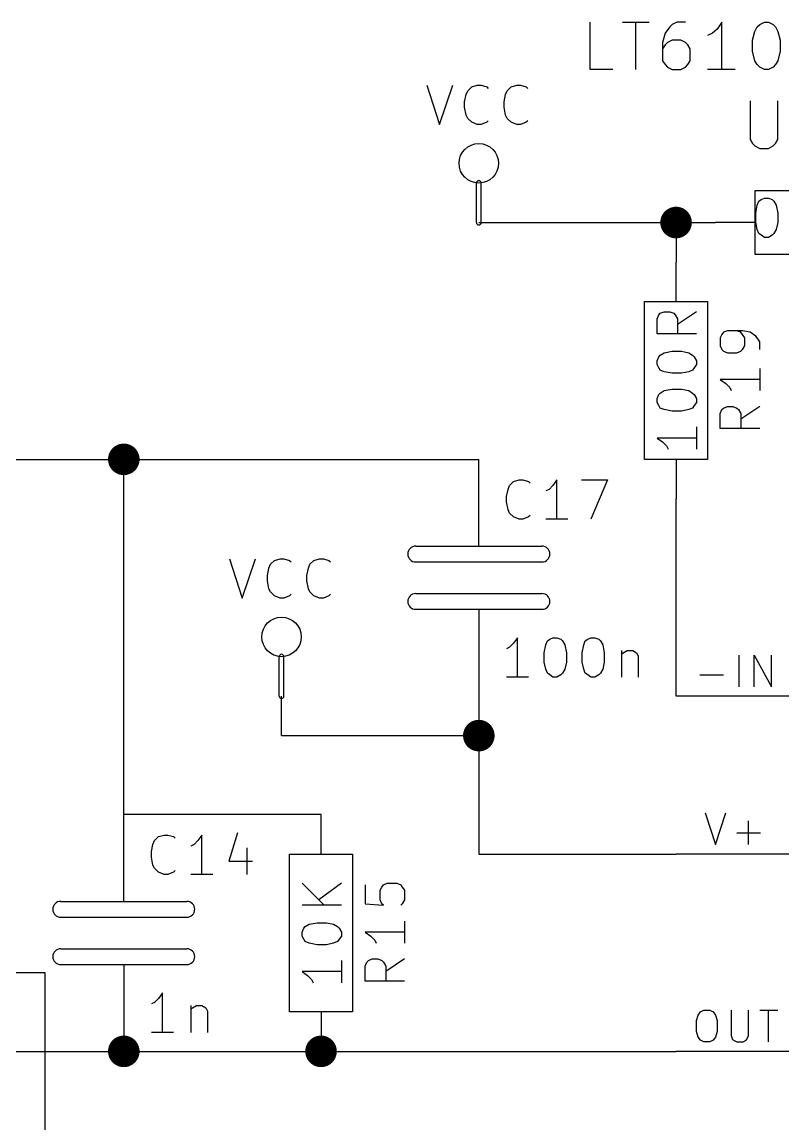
# Model space of a CAD drawing. Extents: x 10 to 287, y -200 to -10.
# Drawn here: x 225.32 to 249.82, y -101.4 to -65.94 of the extents above; entities that cross this region are included whole.
import ezdxf

# ---------------------------------------------------------------- set-up
doc = ezdxf.new("R2010")
doc.units = 0
doc.header["$MEASUREMENT"] = 0

msp = doc.modelspace()

# ---------------------------------------------------------------- linework, layer by layer
at = {"layer": 'Cyan 2'}
for p, q in [((243.611, -67.4624), (243.611, -65.9384)), ((244.653, -65.9384), (245.516, -65.9384)), ((245.085, -67.4624), (245.085, -65.9384)), ((246.405, -65.9384), (246.253, -66.0146)), ((246.685, -65.9384), (246.405, -65.9384)), ((247.853, -65.9384), (247.701, -66.167)), ((247.853, -67.4624), (247.853, -65.9384)), ((249.072, -66.0146), (249.225, -65.9384)), ((249.225, -65.9384), (249.352, -65.9384)), ((249.352, -65.9384), (249.504, -66.0146)), ((246.024, -66.294), (245.948, -66.5988)), ((246.177, -66.0908), (246.024, -66.294)), ((246.253, -66.0146), (246.177, -66.0908)), ((247.548, -66.294), (247.396, -66.3702)), ((247.701, -66.167), (247.548, -66.294)), ((248.844, -66.5226), (248.92, -66.2432)), ((248.92, -66.2432), (248.996, -66.0908)), ((248.996, -66.0908), (249.072, -66.0146)), ((249.504, -66.0146), (249.58, -66.0908)), ((249.58, -66.0908), (249.657, -66.2432)), ((249.657, -66.2432), (249.733, -66.5226)), ((245.948, -66.5988), (245.948, -67.183)), ((246.101, -66.5988), (246.024, -66.675)), ((246.253, -66.5226), (246.101, -66.5988)), ((246.532, -66.5226), (246.253, -66.5226)), ((246.685, -66.5988), (246.532, -66.5226)), ((246.761, -66.675), (246.685, -66.5988)), ((248.844, -66.8782), (248.844, -66.5226)), ((249.733, -66.5226), (249.733, -66.8782)), ((246.024, -66.675), (245.948, -66.802)), ((246.837, -66.802), (246.761, -66.675)), ((246.837, -67.183), (246.837, -66.802)), ((248.92, -67.183), (248.844, -66.8782)), ((249.733, -66.8782), (249.657, -67.183)), ((245.948, -67.183), (246.024, -67.31)), ((246.024, -67.31), (246.101, -67.3862)), ((246.685, -67.3862), (246.761, -67.31)), ((246.761, -67.31), (246.837, -67.183)), ((248.996, -67.31), (248.92, -67.183)), ((249.072, -67.3862), (248.996, -67.31)), ((249.58, -67.31), (249.504, -67.3862)), ((249.657, -67.183), (249.58, -67.31)), ((244.348, -67.4624), (243.611, -67.4624)), ((246.101, -67.3862), (246.253, -67.4624)), ((246.253, -67.4624), (246.532, -67.4624)), ((246.532, -67.4624), (246.685, -67.3862)), ((248.285, -67.4624), (247.396, -67.4624)), ((249.225, -67.4624), (249.072, -67.3862)), ((249.352, -67.4624), (249.225, -67.4624)), ((249.504, -67.3862), (249.352, -67.4624)), ((238.354, -67.9704), (238.76, -69.2404)), ((238.76, -69.2404), (239.192, -67.9704)), ((239.674, -68.1482), (239.801, -68.0212)), ((239.801, -68.0212), (239.979, -67.9704)), ((239.979, -67.9704), (240.106, -67.9704)), ((240.106, -67.9704), (240.284, -68.0212)), ((240.284, -68.0212), (240.335, -68.072)), ((240.944, -68.1482), (241.071, -68.0212)), ((241.071, -68.0212), (241.249, -67.9704)), ((241.249, -67.9704), (241.376, -67.9704)), ((241.376, -67.9704), (241.554, -68.0212)), ((241.554, -68.0212), (241.605, -68.072)), ((239.573, -68.5038), (239.624, -68.2752)), ((239.624, -68.2752), (239.674, -68.1482)), ((240.843, -68.5038), (240.894, -68.2752)), ((240.894, -68.2752), (240.944, -68.1482)), ((239.573, -68.6816), (239.573, -68.5038)), ((239.624, -68.9356), (239.573, -68.6816)), ((240.843, -68.6816), (240.843, -68.5038)), ((240.894, -68.9356), (240.843, -68.6816)), ((248.768, -68.4784), (248.768, -69.723)), ((249.657, -69.723), (249.657, -68.4784)), ((239.674, -69.0372), (239.624, -68.9356)), ((239.801, -69.1642), (239.674, -69.0372)), ((240.335, -69.1134), (240.284, -69.1642)), ((240.944, -69.0372), (240.894, -68.9356)), ((241.071, -69.1642), (240.944, -69.0372)), ((241.605, -69.1134), (241.554, -69.1642)), ((239.979, -69.2404), (239.801, -69.1642)), ((240.106, -69.2404), (239.979, -69.2404)), ((240.284, -69.1642), (240.106, -69.2404)), ((241.249, -69.2404), (241.071, -69.1642)), ((241.376, -69.2404), (241.249, -69.2404)), ((241.554, -69.1642), (241.376, -69.2404)), ((248.768, -69.723), (248.844, -69.85)), ((248.844, -69.85), (248.92, -69.9262)), ((249.504, -69.9262), (249.58, -69.85)), ((249.58, -69.85), (249.657, -69.723)), ((248.92, -69.9262), (249.072, -70.0024)), ((249.072, -70.0024), (249.352, -70.0024)), ((249.352, -70.0024), (249.504, -69.9262)), ((249.123, -71.6534), (249.225, -71.6026)), ((249.225, -71.6026), (249.352, -71.6026)), ((249.352, -71.6026), (249.479, -71.6534)), ((248.945, -72.0852), (248.996, -71.8312)), ((248.996, -71.8312), (249.047, -71.7042)), ((249.047, -71.7042), (249.123, -71.6534)), ((249.479, -71.6534), (249.53, -71.7042)), ((249.53, -71.7042), (249.606, -71.8312)), ((249.606, -71.8312), (249.657, -72.0852)), ((248.945, -72.39), (248.945, -72.0852)), ((249.657, -72.0852), (249.657, -72.39)), ((248.996, -72.6186), (248.945, -72.39)), ((249.047, -72.7456), (248.996, -72.6186)), ((249.606, -72.6186), (249.53, -72.7456)), ((249.657, -72.39), (249.606, -72.6186)), ((249.123, -72.7964), (249.047, -72.7456)), ((249.225, -72.8726), (249.123, -72.7964)), ((249.352, -72.8726), (249.225, -72.8726)), ((249.479, -72.7964), (249.352, -72.8726)), ((249.53, -72.7456), (249.479, -72.7964)), ((245.77, -75.4888), (245.821, -75.3618)), ((245.77, -75.9714), (245.77, -75.4888)), ((245.821, -75.3618), (245.872, -75.311)), ((245.872, -75.311), (245.999, -75.2602)), ((245.999, -75.2602), (246.177, -75.2602)), ((246.177, -75.2602), (246.304, -75.311)), ((246.304, -75.311), (246.355, -75.3618)), ((246.355, -75.3618), (246.431, -75.4888)), ((247.04, -75.2602), (246.431, -75.6666)), ((246.431, -75.4888), (246.431, -75.9714)), ((248.031, -75.8698), (247.904, -75.9206)), ((248.514, -75.8698), (248.031, -75.8698)), ((248.463, -75.9206), (248.336, -75.8698)), ((248.768, -75.9206), (248.514, -75.8698)), ((247.04, -75.9714), (245.77, -75.9714)), ((247.853, -75.9968), (247.802, -76.0984)), ((247.802, -76.0984), (247.802, -76.3524)), ((247.904, -75.9206), (247.853, -75.9968)), ((248.514, -75.9968), (248.463, -75.9206)), ((248.59, -76.0984), (248.514, -75.9968)), ((248.59, -76.3524), (248.59, -76.0984)), ((248.945, -76.0476), (248.768, -75.9206)), ((248.996, -76.0984), (248.945, -76.0476)), ((249.072, -76.2254), (248.996, -76.0984)), ((249.072, -76.4794), (249.072, -76.2254)), ((245.872, -76.6572), (245.999, -76.581)), ((245.999, -76.581), (246.253, -76.5302)), ((246.253, -76.5302), (246.558, -76.5302)), ((246.558, -76.5302), (246.786, -76.581)), ((246.786, -76.581), (246.913, -76.6572)), ((247.802, -76.3524), (247.853, -76.4794)), ((247.853, -76.4794), (247.904, -76.5302)), ((247.904, -76.5302), (248.031, -76.581)), ((248.031, -76.581), (248.336, -76.581)), ((248.336, -76.581), (248.463, -76.5302)), ((248.463, -76.5302), (248.514, -76.4794)), ((248.514, -76.4794), (248.59, -76.3524)), ((245.77, -76.835), (245.821, -76.708)), ((245.77, -76.962), (245.77, -76.835)), ((245.821, -76.708), (245.872, -76.6572)), ((246.913, -76.6572), (246.964, -76.708)), ((246.964, -76.708), (247.04, -76.835)), ((247.04, -76.835), (247.04, -76.962)), ((245.821, -77.0636), (245.77, -76.962)), ((245.872, -77.1398), (245.821, -77.0636)), ((245.999, -77.1906), (245.872, -77.1398)), ((246.253, -77.2414), (245.999, -77.1906)), ((246.558, -77.2414), (246.253, -77.2414)), ((246.786, -77.1906), (246.558, -77.2414)), ((246.913, -77.1398), (246.786, -77.1906)), ((246.964, -77.0636), (246.913, -77.1398)), ((247.04, -76.962), (246.964, -77.0636)), ((249.072, -77.089), (249.072, -77.8002)), ((249.072, -77.4446), (247.802, -77.4446)), ((247.802, -77.4446), (247.98, -77.5716)), ((247.98, -77.5716), (248.107, -77.6986)), ((245.77, -78.0542), (245.821, -77.9272)), ((245.821, -77.9272), (245.872, -77.8764)), ((245.872, -77.8764), (245.999, -77.8002)), ((245.999, -77.8002), (246.253, -77.7494)), ((246.253, -77.7494), (246.558, -77.7494)), ((246.558, -77.7494), (246.786, -77.8002)), ((246.786, -77.8002), (246.913, -77.8764)), ((246.913, -77.8764), (246.964, -77.9272)), ((246.964, -77.9272), (247.04, -78.0542)), ((248.107, -77.6986), (248.158, -77.8002)), ((245.77, -78.1812), (245.77, -78.0542)), ((245.821, -78.2828), (245.77, -78.1812)), ((245.872, -78.359), (245.821, -78.2828)), ((245.999, -78.4098), (245.872, -78.359)), ((246.913, -78.359), (246.786, -78.4098)), ((246.964, -78.2828), (246.913, -78.359)), ((247.04, -78.1812), (246.964, -78.2828)), ((247.04, -78.0542), (247.04, -78.1812)), ((247.853, -78.4098), (247.904, -78.359)), ((247.904, -78.359), (248.031, -78.3082)), ((248.031, -78.3082), (248.209, -78.3082)), ((248.209, -78.3082), (248.336, -78.359)), ((248.336, -78.359), (248.387, -78.4098)), ((249.072, -78.3082), (248.463, -78.7146)), ((246.253, -78.4606), (245.999, -78.4098)), ((246.558, -78.4606), (246.253, -78.4606)), ((246.786, -78.4098), (246.558, -78.4606)), ((247.802, -78.5368), (247.853, -78.4098)), ((247.802, -79.0194), (247.802, -78.5368)), ((248.387, -78.4098), (248.463, -78.5368)), ((248.463, -78.5368), (248.463, -79.0194)), ((247.04, -78.9686), (247.04, -79.6798)), ((249.072, -79.0194), (247.802, -79.0194)), ((247.04, -79.3242), (245.77, -79.3242)), ((245.77, -79.3242), (245.948, -79.4512)), ((245.948, -79.4512), (246.075, -79.5782)), ((246.075, -79.5782), (246.126, -79.6798)), ((241.021, -80.8482), (241.148, -80.7212)), ((241.148, -80.7212), (241.325, -80.6704)), ((241.325, -80.6704), (241.452, -80.6704)), ((241.452, -80.6704), (241.63, -80.7212)), ((241.63, -80.7212), (241.681, -80.772)), ((242.545, -80.6704), (242.418, -80.8482)), ((242.545, -81.9404), (242.545, -80.6704)), ((243.332, -80.6704), (244.17, -80.6704)), ((244.17, -80.6704), (243.637, -81.9404)), ((240.919, -81.2038), (240.97, -80.9752)), ((240.97, -80.9752), (241.021, -80.8482)), ((242.291, -80.9752), (242.189, -81.026)), ((242.418, -80.8482), (242.291, -80.9752)), ((240.919, -81.3816), (240.919, -81.2038)), ((240.97, -81.6356), (240.919, -81.3816)), ((241.021, -81.7372), (240.97, -81.6356)), ((241.148, -81.8642), (241.021, -81.7372)), ((241.325, -81.9404), (241.148, -81.8642)), ((241.63, -81.8642), (241.452, -81.9404)), ((241.681, -81.8134), (241.63, -81.8642)), ((241.452, -81.9404), (241.325, -81.9404)), ((242.9, -81.9404), (242.189, -81.9404)), ((232.004, -83.2104), (232.41, -84.4804)), ((232.41, -84.4804), (232.842, -83.2104)), ((233.324, -83.3882), (233.451, -83.2612)), ((233.451, -83.2612), (233.629, -83.2104)), ((233.629, -83.2104), (233.756, -83.2104)), ((233.756, -83.2104), (233.934, -83.2612)), ((233.934, -83.2612), (233.985, -83.312)), ((234.594, -83.3882), (234.721, -83.2612)), ((234.721, -83.2612), (234.899, -83.2104)), ((234.899, -83.2104), (235.026, -83.2104)), ((235.026, -83.2104), (235.204, -83.2612)), ((235.204, -83.2612), (235.255, -83.312)), ((233.223, -83.7438), (233.274, -83.5152)), ((233.274, -83.5152), (233.324, -83.3882)), ((234.493, -83.7438), (234.544, -83.5152)), ((234.544, -83.5152), (234.594, -83.3882)), ((233.223, -83.9216), (233.223, -83.7438)), ((233.274, -84.1756), (233.223, -83.9216)), ((234.493, -83.9216), (234.493, -83.7438)), ((234.544, -84.1756), (234.493, -83.9216)), ((233.324, -84.2772), (233.274, -84.1756)), ((233.451, -84.4042), (233.324, -84.2772)), ((233.985, -84.3534), (233.934, -84.4042)), ((234.594, -84.2772), (234.544, -84.1756)), ((234.721, -84.4042), (234.594, -84.2772)), ((235.255, -84.3534), (235.204, -84.4042)), ((233.629, -84.4804), (233.451, -84.4042)), ((233.756, -84.4804), (233.629, -84.4804)), ((233.934, -84.4042), (233.756, -84.4804)), ((234.899, -84.4804), (234.721, -84.4042)), ((235.026, -84.4804), (234.899, -84.4804)), ((235.204, -84.4042), (235.026, -84.4804)), ((241.275, -85.7504), (241.148, -85.9282)), ((241.275, -87.0204), (241.275, -85.7504)), ((242.24, -85.852), (242.316, -85.8012)), ((242.316, -85.8012), (242.418, -85.7504)), ((242.418, -85.7504), (242.545, -85.7504)), ((242.545, -85.7504), (242.672, -85.8012)), ((242.672, -85.8012), (242.722, -85.852)), ((243.459, -85.852), (243.535, -85.8012)), ((243.535, -85.8012), (243.637, -85.7504)), ((243.637, -85.7504), (243.764, -85.7504)), ((243.764, -85.7504), (243.891, -85.8012)), ((243.891, -85.8012), (243.942, -85.852)), ((241.021, -86.0552), (240.919, -86.106)), ((241.148, -85.9282), (241.021, -86.0552)), ((242.138, -86.233), (242.189, -85.979)), ((242.189, -85.979), (242.24, -85.852)), ((242.722, -85.852), (242.799, -85.979)), ((242.799, -85.979), (242.849, -86.233)), ((243.357, -86.233), (243.408, -85.979)), ((243.408, -85.979), (243.459, -85.852)), ((243.942, -85.852), (244.018, -85.979)), ((244.018, -85.979), (244.069, -86.233)), ((244.627, -86.1568), (244.627, -87.0204)), ((244.678, -86.233), (244.805, -86.1568)), ((244.805, -86.1568), (244.983, -86.1568)), ((244.983, -86.1568), (245.11, -86.233)), ((242.138, -86.5378), (242.138, -86.233)), ((242.849, -86.233), (242.849, -86.5378)), ((243.357, -86.5378), (243.357, -86.233)), ((244.069, -86.233), (244.069, -86.5378)), ((244.627, -86.2838), (244.678, -86.233)), ((245.11, -86.233), (245.161, -86.3346)), ((245.161, -86.3346), (245.161, -87.0204)), ((248.412, -87.3252), (248.412, -86.3092)), ((248.895, -87.3252), (248.895, -86.3092)), ((248.895, -86.3092), (249.453, -87.3252)), ((249.453, -87.3252), (249.453, -86.3092)), ((242.189, -86.7664), (242.138, -86.5378)), ((242.24, -86.8934), (242.189, -86.7664)), ((242.799, -86.7664), (242.722, -86.8934)), ((242.849, -86.5378), (242.799, -86.7664)), ((243.408, -86.7664), (243.357, -86.5378)), ((243.459, -86.8934), (243.408, -86.7664)), ((244.018, -86.7664), (243.942, -86.8934)), ((244.069, -86.5378), (244.018, -86.7664)), ((241.63, -87.0204), (240.919, -87.0204)), ((242.316, -86.9442), (242.24, -86.8934)), ((242.418, -87.0204), (242.316, -86.9442)), ((242.545, -87.0204), (242.418, -87.0204)), ((242.672, -86.9442), (242.545, -87.0204)), ((242.722, -86.8934), (242.672, -86.9442)), ((243.535, -86.9442), (243.459, -86.8934)), ((243.637, -87.0204), (243.535, -86.9442)), ((243.764, -87.0204), (243.637, -87.0204)), ((243.891, -86.9442), (243.764, -87.0204)), ((243.942, -86.8934), (243.891, -86.9442)), ((247.142, -86.9442), (247.904, -86.9442)), ((247.32, -91.3892), (247.65, -92.4052)), ((247.65, -92.4052), (247.98, -91.3892)), ((248.717, -92.4052), (248.717, -91.6432)), ((229.591, -92.2782), (229.718, -92.1512)), ((229.718, -92.1512), (229.895, -92.1004)), ((229.895, -92.1004), (230.022, -92.1004)), ((230.022, -92.1004), (230.2, -92.1512)), ((230.2, -92.1512), (230.251, -92.202)), ((231.115, -92.1004), (230.988, -92.2782)), ((231.115, -93.3704), (231.115, -92.1004)), ((232.258, -92.0242), (231.978, -92.9386)), ((248.336, -92.0242), (249.098, -92.0242)), ((229.489, -92.6338), (229.54, -92.4052)), ((229.54, -92.4052), (229.591, -92.2782)), ((230.861, -92.4052), (230.759, -92.456)), ((230.988, -92.2782), (230.861, -92.4052)), ((232.562, -92.5068), (232.562, -93.3704)), ((229.489, -92.8116), (229.489, -92.6338)), ((229.54, -93.0656), (229.489, -92.8116)), ((229.591, -93.1672), (229.54, -93.0656)), ((229.718, -93.2942), (229.591, -93.1672)), ((230.251, -93.2434), (230.2, -93.2942)), ((231.978, -92.9386), (232.74, -92.9386)), ((229.895, -93.3704), (229.718, -93.2942)), ((230.022, -93.3704), (229.895, -93.3704)), ((230.2, -93.2942), (230.022, -93.3704)), ((231.47, -93.3704), (230.759, -93.3704)), ((234.34, -93.6498), (235.052, -94.361)), ((235.61, -93.6498), (234.874, -94.1832)), ((236.372, -93.7006), (236.372, -94.3102)), ((236.855, -93.8784), (236.906, -93.7768)), ((236.855, -94.1832), (236.855, -93.8784)), ((236.906, -93.7768), (236.957, -93.7006)), ((236.957, -93.7006), (237.084, -93.6498)), ((237.084, -93.6498), (237.388, -93.6498)), ((237.388, -93.6498), (237.515, -93.7006)), ((237.515, -93.7006), (237.566, -93.7768)), ((237.566, -93.7768), (237.642, -93.8784)), ((237.642, -93.8784), (237.642, -94.1832)), ((236.372, -94.3102), (236.957, -94.361)), ((236.906, -94.3102), (236.855, -94.1832)), ((236.957, -94.361), (236.906, -94.3102)), ((237.566, -94.3102), (237.515, -94.361)), ((237.642, -94.1832), (237.566, -94.3102)), ((235.61, -94.361), (234.34, -94.361)), ((234.442, -95.0468), (234.569, -94.9706)), ((234.569, -94.9706), (234.823, -94.9198)), ((234.823, -94.9198), (235.128, -94.9198)), ((235.128, -94.9198), (235.356, -94.9706)), ((235.356, -94.9706), (235.483, -95.0468)), ((237.642, -94.869), (237.642, -95.5802)), ((234.34, -95.2246), (234.391, -95.0976)), ((234.34, -95.3516), (234.34, -95.2246)), ((234.391, -95.4532), (234.34, -95.3516)), ((234.391, -95.0976), (234.442, -95.0468)), ((235.483, -95.0468), (235.534, -95.0976)), ((235.534, -95.0976), (235.61, -95.2246)), ((235.61, -95.3516), (235.534, -95.4532)), ((235.61, -95.2246), (235.61, -95.3516)), ((237.642, -95.2246), (236.372, -95.2246)), ((236.372, -95.2246), (236.55, -95.3516)), ((236.55, -95.3516), (236.677, -95.4786)), ((234.442, -95.5294), (234.391, -95.4532)), ((234.569, -95.5802), (234.442, -95.5294)), ((234.823, -95.631), (234.569, -95.5802)), ((235.128, -95.631), (234.823, -95.631)), ((235.356, -95.5802), (235.128, -95.631)), ((235.483, -95.5294), (235.356, -95.5802)), ((235.534, -95.4532), (235.483, -95.5294)), ((236.677, -95.4786), (236.728, -95.5802)), ((236.474, -96.139), (236.601, -96.0882)), ((236.601, -96.0882), (236.779, -96.0882)), ((236.779, -96.0882), (236.906, -96.139)), ((237.642, -96.0882), (237.033, -96.4946)), ((235.61, -96.139), (235.61, -96.8502)), ((236.372, -96.3168), (236.423, -96.1898)), ((236.372, -96.7994), (236.372, -96.3168)), ((236.423, -96.1898), (236.474, -96.139)), ((236.906, -96.139), (236.957, -96.1898)), ((236.957, -96.1898), (237.033, -96.3168)), ((237.033, -96.3168), (237.033, -96.7994)), ((235.61, -96.4946), (234.34, -96.4946)), ((234.34, -96.4946), (234.518, -96.6216)), ((234.518, -96.6216), (234.645, -96.7486)), ((234.645, -96.7486), (234.696, -96.8502)), ((237.642, -96.7994), (236.372, -96.7994)), ((229.591, -97.4852), (229.489, -97.536)), ((229.718, -97.3582), (229.591, -97.4852)), ((229.845, -97.1804), (229.718, -97.3582)), ((229.845, -98.4504), (229.845, -97.1804)), ((230.759, -97.5868), (230.759, -98.4504)), ((230.759, -97.7138), (230.81, -97.663)), ((230.81, -97.663), (230.937, -97.5868)), ((230.937, -97.5868), (231.115, -97.5868)), ((231.115, -97.5868), (231.242, -97.663)), ((231.242, -97.663), (231.292, -97.7646)), ((231.292, -97.7646), (231.292, -98.4504)), ((247.091, -97.8916), (247.167, -97.79)), ((247.167, -97.79), (247.269, -97.7392)), ((247.269, -97.7392), (247.472, -97.7392)), ((247.472, -97.7392), (247.574, -97.79)), ((247.574, -97.79), (247.65, -97.8916)), ((248.158, -97.7392), (248.158, -98.552)), ((248.717, -98.552), (248.717, -97.7392)), ((249.072, -97.7392), (249.657, -97.7392)), ((249.352, -98.7552), (249.352, -97.7392)), ((247.04, -98.0694), (247.091, -97.8916)), ((247.04, -98.425), (247.04, -98.0694)), ((247.65, -97.8916), (247.701, -98.0694)), ((247.701, -98.0694), (247.701, -98.425)), ((230.2, -98.4504), (229.489, -98.4504)), ((247.091, -98.6028), (247.04, -98.425)), ((247.701, -98.425), (247.65, -98.6028)), ((248.158, -98.552), (248.183, -98.6536)), ((248.666, -98.6536), (248.717, -98.552)), ((247.167, -98.7044), (247.091, -98.6028)), ((247.269, -98.7552), (247.167, -98.7044)), ((247.472, -98.7552), (247.269, -98.7552)), ((247.574, -98.7044), (247.472, -98.7552)), ((247.65, -98.6028), (247.574, -98.7044)), ((248.183, -98.6536), (248.234, -98.7044)), ((248.234, -98.7044), (248.336, -98.7552)), ((248.336, -98.7552), (248.539, -98.7552)), ((248.539, -98.7552), (248.641, -98.7044)), ((248.641, -98.7044), (248.666, -98.6536))]:
    msp.add_line(p, q, dxfattribs=at)
at = {"layer": 'Green 2'}
for p, q in [((240.03, -72.39), (247.65, -72.39)), ((246.38, -72.39), (246.38, -73.66)), ((223.52, -80.01), (240.03, -80.01)), ((228.6, -91.44), (228.6, -80.01)), ((246.38, -87.63), (246.38, -81.28)), ((233.68, -88.9), (233.68, -87.63)), ((240.03, -87.63), (240.03, -92.71)), ((233.68, -88.9), (240.03, -88.9)), ((234.95, -91.44), (228.6, -91.44)), ((240.03, -92.71), (246.38, -92.71)), ((226.06, -96.52), (226.06, -106.68)), ((162.56, -99.06), (246.38, -99.06))]:
    msp.add_line(p, q, dxfattribs=at)
at = {"layer": 'Green 2', "const_width": 0.508}
for points in [[(246.126, -72.39, 1), (246.634, -72.39, 1)], [(228.346, -80.01, 1), (228.854, -80.01, 1)], [(239.776, -88.9, 1), (240.284, -88.9, 1)], [(228.346, -99.06, 1), (228.854, -99.06, 1)], [(234.696, -99.06, 1), (235.204, -99.06, 1)]]:
    msp.add_lwpolyline(points, format="xyb", close=True, dxfattribs=at)
at = {"layer": 'Red 2'}
for p, q in [((239.954, -72.39), (239.954, -71.12)), ((240.106, -72.39), (240.106, -71.12)), ((254, -71.374), (248.92, -71.374)), ((248.92, -71.374), (248.92, -73.406)), ((248.92, -72.39), (247.65, -72.39)), ((246.38, -74.93), (246.38, -73.66)), ((248.92, -73.406), (254, -73.406)), ((245.364, -80.01), (245.364, -74.93)), ((245.364, -74.93), (247.396, -74.93)), ((247.396, -74.93), (247.396, -80.01)), ((240.03, -82.804), (240.03, -80.01)), ((247.396, -80.01), (245.364, -80.01)), ((246.38, -80.01), (246.38, -81.28)), ((237.998, -82.804), (242.062, -82.804)), ((237.998, -83.312), (242.062, -83.312)), ((237.998, -84.328), (242.062, -84.328)), ((237.998, -84.836), (242.062, -84.836)), ((240.03, -84.836), (240.03, -87.63)), ((233.604, -87.63), (233.604, -86.36)), ((233.756, -87.63), (233.756, -86.36)), ((250.19, -87.63), (246.38, -87.63)), ((228.6, -94.234), (228.6, -91.44)), ((234.95, -92.71), (234.95, -91.44)), ((233.934, -97.79), (233.934, -92.71)), ((233.934, -92.71), (235.966, -92.71)), ((235.966, -92.71), (235.966, -97.79)), ((250.19, -92.71), (246.38, -92.71)), ((226.568, -94.234), (230.632, -94.234)), ((226.568, -94.742), (230.632, -94.742)), ((226.568, -95.758), (230.632, -95.758)), ((226.568, -96.266), (230.632, -96.266)), ((228.6, -96.266), (228.6, -99.06)), ((222.25, -96.52), (226.06, -96.52)), ((235.966, -97.79), (233.934, -97.79)), ((234.95, -97.79), (234.95, -99.06)), ((250.19, -99.06), (246.38, -99.06))]:
    msp.add_line(p, q, dxfattribs=at)
for centre in [(240.03, -70.485), (233.68, -85.725)]:
    msp.add_circle(centre, 0.635, dxfattribs=at)
for centre, radius, start, end in [((240.03, -71.12), 0.0762, 360, 540), ((240.03, -72.39), 0.0762, 180, 360), ((237.998, -83.058), 0.254, 90, 270), ((242.062, -83.058), 0.254, 270, 450), ((237.998, -84.582), 0.254, 90, 270), ((242.062, -84.582), 0.254, 270, 450), ((233.68, -86.36), 0.0762, 360, 540), ((233.68, -87.63), 0.0762, 180, 360), ((226.568, -94.488), 0.254, 90, 270), ((230.632, -94.488), 0.254, 270, 450), ((226.568, -96.012), 0.254, 90, 270), ((230.632, -96.012), 0.254, 270, 450)]:
    msp.add_arc(centre, radius, start, end, dxfattribs=at)

doc.saveas('drawing.dxf')
